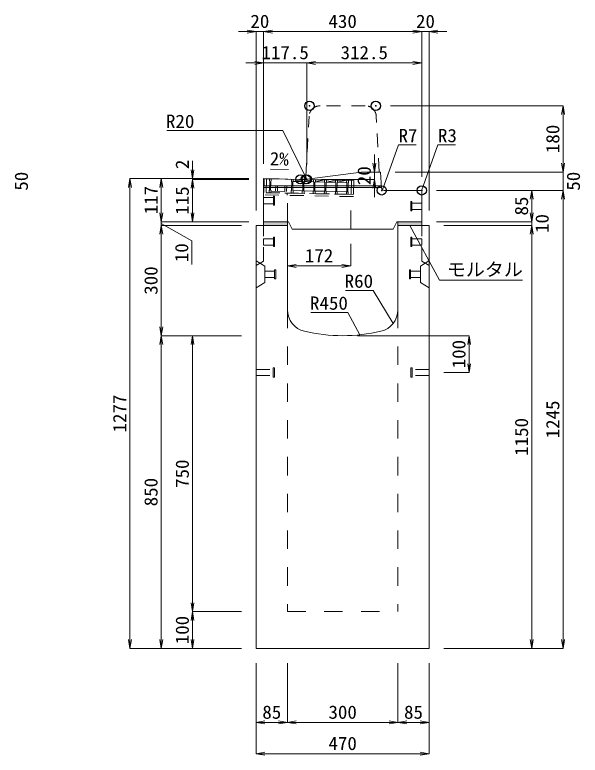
# Model space of a CAD drawing. Units: millimetres at full size. Extents: x -1809 to 57027, y -20349 to 17321.
# Drawn here: x 9009 to 10545, y -6086 to -4074 of the extents above; entities that cross this region are included whole.
import ezdxf
from ezdxf.enums import TextEntityAlignment as Align

# ---------------------------------------------------------------- set-up
doc = ezdxf.new("R2010")
doc.units = ezdxf.units.MM
doc.header["$LTSCALE"] = 50
doc.header["$PDMODE"] = 32
doc.header["$PDSIZE"] = 25
doc.linetypes.add('USER1', pattern=[2, 1, -1])
doc.linetypes.add('USER2', pattern=[1.35, 0.75, -0.6])
for name, color, linetype, lineweight in [('インサート', 3, 'USER2', 9), ('グレーチング', 7, 'USER2', 9), ('モルタル', 7, 'Continuous', 9), ('受枠', 3, 'USER2', 9), ('寸法線', 7, 'Continuous', 13), ('引出線', 4, 'Continuous', 13), ('本体', 2, 'Continuous', 13), ('目地', 132, 'Continuous', 9)]:
    doc.layers.add(name, color=color, linetype=linetype, lineweight=lineweight)
doc.layers.add('作業エリア', color=11, linetype='Continuous')
doc.styles.add('ＭＳ 明朝', font='')
doc.styles.get('ＭＳ 明朝').set_extended_font_data('MS Mincho')

# ---------------------------------------------------------------- blocks, each defined once
blk = doc.blocks.new('open_arrow')
at = {"color": 0, "linetype": 'Continuous', "lineweight": -2}
blk.add_lwpolyline([(7.5, 1.25), (0, 0), (7.5, -1.25)], dxfattribs=at)

msp = doc.modelspace()

# ---------------------------------------------------------------- hatches: boundary and pattern name
at = {"layer": 'モルタル'}
for points in [[(9750, -4646.05), (9750, -4636.05), (9685, -4636.05), (9685, -4646.05)], [(10115, -4646.05), (10115, -4636.05), (10050, -4636.05), (10050, -4646.05)]]:
    msp.add_hatch(color=256, dxfattribs=at).paths.add_polyline_path(points)

# ---------------------------------------------------------------- linework, layer by layer
at = {"layer": 'インサート'}
for p, q in [((9715, -4566.55), (9712, -4566.55)), ((9712, -4566.55), (9712, -4591.55)), ((9715, -4591.55), (9715, -4566.55)), ((9685, -4570.55), (9712, -4570.55)), ((9685, -4570.55), (9685, -4587.55)), ((9685, -4587.55), (9712, -4587.55)), ((10085, -4581.55), (10088, -4581.55)), ((10085, -4606.55), (10085, -4581.55)), ((10088, -4581.55), (10088, -4606.55)), ((10115, -4585.55), (10088, -4585.55)), ((10115, -4585.55), (10115, -4602.55)), ((9712, -4591.55), (9715, -4591.55)), ((10088, -4606.55), (10085, -4606.55)), ((10115, -4602.55), (10088, -4602.55)), ((9685, -4682.55), (9712, -4682.55)), ((9685, -4682.55), (9685, -4699.55)), ((9715, -4678.55), (9712, -4678.55)), ((9712, -4678.55), (9712, -4703.55)), ((9715, -4703.55), (9715, -4678.55)), ((10085, -4678.55), (10088, -4678.55)), ((10085, -4703.55), (10085, -4678.55)), ((10088, -4678.55), (10088, -4703.55)), ((10115, -4682.55), (10088, -4682.55)), ((10115, -4682.55), (10115, -4699.55)), ((9685, -4699.55), (9712, -4699.55)), ((9712, -4703.55), (9715, -4703.55)), ((10088, -4703.55), (10085, -4703.55)), ((10115, -4699.55), (10088, -4699.55)), ((9718.2, -4766.55), (9715.2, -4766.55)), ((9715.2, -4766.55), (9715.2, -4791.55)), ((9718.2, -4791.55), (9718.2, -4766.55)), ((10081.8, -4766.55), (10084.8, -4766.55)), ((10081.8, -4791.55), (10081.8, -4766.55)), ((10084.8, -4766.55), (10084.8, -4791.55)), ((9688.2, -4770.55), (9715.2, -4770.55)), ((9688.2, -4770.55), (9688.2, -4787.55)), ((9688.2, -4787.55), (9715.2, -4787.55)), ((10111.8, -4770.55), (10084.8, -4770.55)), ((10111.8, -4787.55), (10084.8, -4787.55)), ((10111.8, -4770.55), (10111.8, -4787.55)), ((9715.2, -4791.55), (9718.2, -4791.55)), ((10084.8, -4791.55), (10081.8, -4791.55)), ((9665, -5037.55), (9711, -5037.55)), ((9665, -5054.55), (9665, -5037.55)), ((9711, -5058.55), (9711, -5033.55)), ((9711, -5033.55), (9715, -5033.55)), ((9715, -5058.55), (9715, -5033.55)), ((10085, -5033.55), (10089, -5033.55)), ((10085, -5033.55), (10085, -5058.55)), ((10089, -5033.55), (10089, -5058.55)), ((10135, -5037.55), (10089, -5037.55)), ((10135, -5037.55), (10135, -5054.55)), ((9665, -5054.55), (9711, -5054.55)), ((9715, -5058.55), (9711, -5058.55)), ((10089, -5058.55), (10085, -5058.55)), ((10135, -5054.55), (10089, -5054.55))]:
    msp.add_line(p, q, dxfattribs=at)
at = {"layer": 'グレーチング'}
for p, q in [((9701, -4519.37), (9700.88, -4525.37)), ((9700.88, -4525.37), (9701.86, -4526.39)), ((9915.95, -4523.67), (9701, -4519.37)), ((9701.86, -4526.39), (9701.38, -4550.39)), ((9704.86, -4526.45), (9704.38, -4550.45)), ((9705.88, -4525.47), (9704.86, -4526.45)), ((9706, -4519.47), (9705.88, -4525.47)), ((9760.98, -4520.57), (9760.86, -4526.57)), ((9760.86, -4526.57), (9761.84, -4527.59)), ((9761.84, -4527.59), (9761.36, -4551.59)), ((9764.84, -4527.65), (9764.36, -4551.65)), ((9765.86, -4526.67), (9764.84, -4527.65)), ((9765.98, -4520.67), (9765.86, -4526.67)), ((9765.86, -4526.67), (9790.98, -4521.17)), ((9765.86, -4526.67), (9790.86, -4527.17)), ((9790.98, -4521.17), (9790.86, -4527.17)), ((9790.86, -4527.17), (9791.84, -4528.19)), ((9795.86, -4527.27), (9794.84, -4528.25)), ((9795.98, -4521.27), (9795.86, -4527.27)), ((9795.86, -4527.27), (9820.97, -4521.77)), ((9795.86, -4527.27), (9820.85, -4527.77)), ((9820.97, -4521.77), (9820.85, -4527.77)), ((9820.85, -4527.77), (9821.83, -4528.79)), ((9825.85, -4527.87), (9824.83, -4528.85)), ((9825.97, -4521.87), (9825.85, -4527.87)), ((9825.85, -4527.87), (9850.97, -4522.37)), ((9825.85, -4527.87), (9850.85, -4528.37)), ((9850.97, -4522.37), (9850.85, -4528.37)), ((9855.97, -4522.47), (9855.85, -4528.47)), ((9855.85, -4528.47), (9880.96, -4522.97)), ((9880.96, -4522.97), (9880.84, -4528.97)), ((9885.96, -4523.07), (9885.84, -4529.07)), ((9885.84, -4529.07), (9910.95, -4523.57)), ((9910.95, -4523.57), (9910.83, -4529.57)), ((9915.95, -4523.67), (9915.83, -4529.67)), ((9718.12, -4538.22), (9717.82, -4553.22)), ((9718.12, -4538.22), (9748.12, -4538.82)), ((9723.12, -4538.32), (9722.82, -4553.32)), ((9743.12, -4538.72), (9742.82, -4553.72)), ((9748.12, -4538.82), (9747.82, -4553.82)), ((9791.84, -4528.19), (9791.36, -4552.19)), ((9794.84, -4528.25), (9794.36, -4552.25)), ((9821.83, -4528.79), (9821.35, -4552.79)), ((9824.83, -4528.85), (9824.35, -4552.85)), ((9850.85, -4528.37), (9851.83, -4529.39)), ((9851.83, -4529.39), (9851.35, -4553.39)), ((9854.83, -4529.45), (9854.35, -4553.45)), ((9855.85, -4528.47), (9854.83, -4529.45)), ((9855.85, -4528.47), (9880.84, -4528.97)), ((9880.84, -4528.97), (9881.82, -4529.99)), ((9881.82, -4529.99), (9881.34, -4553.99)), ((9884.82, -4530.05), (9884.34, -4554.05)), ((9885.84, -4529.07), (9884.82, -4530.05)), ((9885.84, -4529.07), (9910.83, -4529.57)), ((9910.83, -4529.57), (9911.81, -4530.59)), ((9911.81, -4530.59), (9911.33, -4554.59)), ((9914.81, -4530.65), (9914.33, -4554.65)), ((9915.83, -4529.67), (9914.81, -4530.65)), ((9700.24, -4557.37), (9700.36, -4551.37)), ((9915.19, -4561.67), (9700.24, -4557.37)), ((9700.36, -4551.37), (9701.38, -4550.39)), ((9705.36, -4551.47), (9704.38, -4550.45)), ((9705.24, -4557.47), (9705.36, -4551.47)), ((9705.33, -4552.97), (9760.31, -4554.07)), ((9760.22, -4558.57), (9760.34, -4552.57)), ((9760.34, -4552.57), (9761.36, -4551.59)), ((9764.36, -4551.65), (9791.36, -4552.19)), ((9765.34, -4552.67), (9764.36, -4551.65)), ((9765.22, -4558.67), (9765.34, -4552.67)), ((9790.22, -4559.17), (9790.34, -4553.17)), ((9790.34, -4553.17), (9791.36, -4552.19)), ((9795.34, -4553.27), (9794.36, -4552.25)), ((9794.36, -4552.25), (9821.35, -4552.79)), ((9795.22, -4559.27), (9795.34, -4553.27)), ((9820.21, -4559.77), (9820.33, -4553.77)), ((9820.33, -4553.77), (9821.35, -4552.79)), ((9825.33, -4553.87), (9824.35, -4552.85)), ((9824.35, -4552.85), (9851.35, -4553.39)), ((9825.21, -4559.87), (9825.33, -4553.87)), ((9850.21, -4560.37), (9850.33, -4554.37)), ((9850.33, -4554.37), (9851.35, -4553.39)), ((9855.33, -4554.47), (9854.35, -4553.45)), ((9854.35, -4553.45), (9881.34, -4553.99)), ((9855.21, -4560.47), (9855.33, -4554.47)), ((9880.2, -4560.97), (9880.32, -4554.97)), ((9880.32, -4554.97), (9881.34, -4553.99)), ((9885.32, -4555.07), (9884.34, -4554.05)), ((9884.34, -4554.05), (9911.33, -4554.59)), ((9885.2, -4561.07), (9885.32, -4555.07)), ((9910.19, -4561.57), (9910.31, -4555.57)), ((9910.31, -4555.57), (9911.33, -4554.59)), ((9915.31, -4555.67), (9914.33, -4554.65)), ((9915.19, -4561.67), (9915.31, -4555.67))]:
    msp.add_line(p, q, dxfattribs=at)
at = {"layer": 'モルタル'}
for points in [[(9685, -4636.05), (9750, -4636.05), (9750, -4646.05), (9685, -4646.05)], [(10050, -4636.05), (10115, -4636.05), (10115, -4646.05), (10050, -4646.05)]]:
    msp.add_lwpolyline(points, close=True, dxfattribs=at)
at = {"layer": '作業エリア'}
for p in [(9810, -4321.05), (9990, -4321.05), (9785, -4521.05), (9800, -4521.05), (9802.5, -4521.05), (10006.25, -4551.05), (10115, -4551.05)]:
    msp.add_point(p, dxfattribs=at)
at = {"layer": '受枠'}
for p, q in [((9687, -4519.09), (9686.12, -4563.08)), ((9929.95, -4523.95), (9687, -4519.09)), ((9693, -4519.21), (9692.24, -4557.21)), ((9923.95, -4523.83), (9923.19, -4561.83)), ((9929.95, -4523.95), (9929.07, -4567.94)), ((9929.07, -4567.94), (9686.12, -4563.08)), ((9692.24, -4557.21), (9929.19, -4561.95)), ((9749.23, -4558.35), (9749.11, -4564.34))]:
    msp.add_line(p, q, dxfattribs=at)
at = {"layer": '寸法線'}
for p, q in [((9733, -4119.38), (9617, -4119.38)), ((9665, -4606.03), (9665, -4119.38)), ((9685, -4119.38), (10115, -4119.38)), ((9685, -4479.03), (9685, -4119.38)), ((9685, -4479.03), (9685, -4119.38)), ((10067, -4119.38), (10183, -4119.38)), ((10115, -4511.03), (10115, -4119.38)), ((10115, -4511.03), (10115, -4119.38)), ((10135, -4606.03), (10135, -4119.38)), ((9850.5, -4204.38), (9637, -4204.38)), ((9685, -4479.03), (9685, -4204.38)), ((10115, -4204.38), (9802.5, -4204.38)), ((9802.5, -4481.03), (9802.5, -4204.38)), ((9802.5, -4481.03), (9802.5, -4204.38)), ((10115, -4514.03), (10115, -4204.38)), ((10030.02, -4321.05), (10498.78, -4321.05)), ((10498.78, -4501.05), (10498.78, -4321.05)), ((9986.36, -4569.05), (9986.36, -4453.05)), ((10498.78, -4453.05), (10498.78, -4599.05)), ((9492.06, -4471.05), (9492.06, -4569.05)), ((9986.36, -4501.05), (9990.52, -4501.05)), ((10042.52, -4501.05), (10498.78, -4501.05)), ((10042.52, -4501.05), (10498.78, -4501.05)), ((9322.06, -5796.05), (9322.06, -4519.05)), ((9644.98, -4519.05), (9322.06, -4519.05)), ((9407.06, -4519.05), (9407.06, -4636.05)), ((9644.98, -4519.05), (9407.06, -4519.05)), ((9644.98, -4519.05), (9492.06, -4519.05)), ((9644.98, -4521.05), (9492.06, -4521.05)), ((9492.06, -4521.05), (9492.06, -4636.05)), ((9644.98, -4521.05), (9492.06, -4521.05)), ((9842.52, -4521.05), (9986.36, -4521.05)), ((10155.02, -4551.05), (10498.78, -4551.05)), ((10155.02, -4551.05), (10413.78, -4551.05)), ((10155.02, -4551.05), (10498.78, -4551.05)), ((10413.78, -4551.05), (10413.78, -4636.05)), ((10498.78, -4551.05), (10498.78, -5796.05)), ((9407.06, -4588.05), (9407.06, -4694.05)), ((10413.78, -4588.05), (10413.78, -4694.05)), ((9644.98, -4636.05), (9407.06, -4636.05)), ((9644.98, -4636.05), (9407.06, -4636.05)), ((9407.06, -4641.05), (9490.47, -4688.34)), ((9624.98, -4646.05), (9407.06, -4646.05)), ((9407.06, -4646.05), (9407.06, -4946.05)), ((9624.98, -4646.05), (9407.06, -4646.05)), ((9644.98, -4636.05), (9492.06, -4636.05)), ((10155.02, -4636.05), (10413.78, -4636.05)), ((10155.02, -4636.05), (10413.78, -4636.05)), ((10175.02, -4646.05), (10413.78, -4646.05)), ((10175.02, -4646.05), (10413.78, -4646.05)), ((10413.78, -4646.05), (10413.78, -5796.05)), ((9490.47, -4688.34), (9490.47, -4752.41)), ((9922, -4696.07), (9922, -4756.28)), ((9750, -4756.28), (9922, -4756.28)), ((9624.98, -4946.05), (9407.06, -4946.05)), ((9407.06, -5796.05), (9407.06, -4946.05)), ((9624.98, -4946.05), (9407.06, -4946.05)), ((9492.06, -4946.05), (9492.06, -5696.05)), ((9624.98, -4946.05), (9492.06, -4946.05)), ((9940.02, -4946.05), (10243.78, -4946.05)), ((10243.78, -4946.05), (10243.78, -5046.05)), ((10175.02, -5046.05), (10243.78, -5046.05)), ((9624.98, -5696.05), (9492.06, -5696.05)), ((9492.06, -5696.05), (9492.06, -5796.05)), ((9624.98, -5696.05), (9492.06, -5696.05)), ((9624.98, -5796.05), (9322.06, -5796.05)), ((9624.98, -5796.05), (9407.06, -5796.05)), ((9624.98, -5796.05), (9492.06, -5796.05)), ((10175.02, -5796.05), (10413.78, -5796.05)), ((10175.02, -5796.05), (10498.78, -5796.05)), ((9665, -5836.07), (9665, -5997.21)), ((9665, -5836.07), (9665, -6082.21)), ((9750, -5836.07), (9750, -5997.21)), ((9750, -5836.07), (9750, -5997.21)), ((10050, -5836.07), (10050, -5997.21)), ((10050, -5836.07), (10050, -5997.21)), ((10135, -5836.07), (10135, -5997.21)), ((10135, -5836.07), (10135, -6082.21)), ((9665, -5997.21), (9750, -5997.21)), ((9750, -5997.21), (10050, -5997.21)), ((10050, -5997.21), (10135, -5997.21)), ((9665, -6082.21), (10135, -6082.21))]:
    msp.add_line(p, q, dxfattribs=at)
at = {"layer": '引出線'}
for points in [[(9802.5, -4521.01), (9737.16, -4388.31), (9557.16, -4388.31), (9422.49, -4388.31)], [(10007.98, -4549.19), (10051.78, -4427.12), (10099.71, -4427.12)], [(10114.12, -4551.93), (10158.9, -4427.12), (10206.63, -4427.12)], [(9752.93, -4494.47), (9704.19, -4493.5), (9752.93, -4494.47)], [(10082.5, -4646.05), (10163.13, -4795.08), (10389.05, -4795.08)], [(10037.07, -4912.74), (9982.66, -4822.84), (9907.98, -4822.84)], [(9946.44, -4943.65), (9914.22, -4882.51), (9813.21, -4882.51)]]:
    msp.add_lwpolyline(points, dxfattribs=at)
at = {"layer": '本体', "linetype": 'USER2'}
for p, q in [((9961.46, -4321.05), (9838.54, -4321.05)), ((9800.33, -4514.4), (9808.57, -4349.56)), ((9999, -4501.05), (9991.43, -4349.56))]:
    msp.add_line(p, q, dxfattribs=at)
at = {"layer": '本体'}
for p, q in [((9950.5, -4501.05), (9803.83, -4520.87)), ((10002.5, -4501.05), (9950.5, -4501.05)), ((10005.76, -4544.58), (10002.5, -4501.05)), ((9685, -4636.05), (9685, -4519.05)), ((9685, -4519.05), (9785, -4521.05)), ((9785, -4521.05), (9801.15, -4521.05)), ((10112, -4551.05), (10012.74, -4551.05)), ((10115, -4636.05), (10115, -4554.05)), ((9665, -4646.05), (9665, -5796.05)), ((9665, -4646.05), (9750, -4646.05)), ((9753, -4636.05), (9685, -4636.05)), ((9750, -4646.05), (9750, -4875.53)), ((9753, -4636.05), (9763, -4656.05)), ((10047, -4636.05), (10037, -4656.05)), ((10115, -4636.05), (10047, -4636.05)), ((10050, -4646.05), (10050, -4875.53)), ((10050, -4646.05), (10135, -4646.05)), ((10135, -4646.05), (10135, -5796.05)), ((10037, -4656.05), (9763, -4656.05)), ((9665, -5796.05), (10135, -5796.05))]:
    msp.add_line(p, q, dxfattribs=at)
at = {"layer": '本体', "linetype": 'USER1'}
for p, q in [((9750, -4636.05), (9750, -4558.36)), ((9922, -4656.05), (9922, -4561.8))]:
    msp.add_line(p, q, dxfattribs=at)
at = {"layer": '本体', "linetype": 'USER2', "lineweight": 9}
for p, q in [((9685, -4743.05), (9685, -4646.05)), ((10115, -4743.05), (10115, -4646.05)), ((9665, -4755.55), (9685, -4743.05)), ((10135, -4755.55), (10115, -4743.05))]:
    msp.add_line(p, q, dxfattribs=at)
at = {"layer": '本体', "lineweight": 9}
for p, q in [((9665, -4742.05), (9688.2, -4756.55)), ((10134.58, -4742.31), (10111.8, -4756.55)), ((9688.2, -4756.55), (9688.2, -4801.55)), ((10111.8, -4756.55), (10111.8, -4801.55)), ((9688.2, -4801.55), (9665, -4816.05)), ((10111.8, -4801.55), (10135, -4816.05))]:
    msp.add_line(p, q, dxfattribs=at)
at = {"layer": '本体', "linetype": 'USER1', "lineweight": 15}
for p, q in [((9750, -4875.53), (9750, -5696.05)), ((10050, -4875.53), (10050, -5696.05)), ((9750, -5696.05), (10050, -5696.05))]:
    msp.add_line(p, q, dxfattribs=at)
at = {"layer": '本体', "linetype": 'USER2'}
for centre, radius, start, end in [((9838.54, -4351.05), 30, 90, 177.13759), ((9961.46, -4351.05), 30, 2.86241, 90), ((9793.34, -4514.05), 7, 270, 357.13759)]:
    msp.add_arc(centre, radius, start, end, dxfattribs=at)
at = {"layer": '本体'}
for centre, radius, start, end in [((9801.15, -4501.05), 20, 270, 277.69605), ((10012.74, -4544.05), 7, 184.28915, 270), ((10112, -4554.05), 3, 0, 90), ((9810, -4875.53), 60, 180, 256.65764), ((9990, -4875.53), 60, 283.34236, 0), ((9900, -4496.05), 450, 256.65764, 283.34236)]:
    msp.add_arc(centre, radius, start, end, dxfattribs=at)
at = {"layer": '目地'}
for p, q in [((9685, -4539.05), (10005.35, -4539.05)), ((9685, -4543.05), (10005.65, -4543.05))]:
    msp.add_line(p, q, dxfattribs=at)

# ---------------------------------------------------------------- block references
at = {"layer": '寸法線', "xscale": 3.2, "yscale": 3.2}
for p, rotation in [((9665, -4119.38), 180), ((10115, -4119.38), 180), ((10115, -4119.38), 180), ((9685, -4204.38), 180), ((10115, -4204.38), 180), ((10498.78, -4321.05), 270), ((9986.36, -4501.05), 90), ((10498.78, -4501.05), 90), ((10498.78, -4501.05), 90), ((9492.06, -4519.05), 90), ((9322.06, -4519.05), 270), ((9407.06, -4519.05), 270), ((9492.06, -4521.05), 270), ((9492.06, -4521.05), 270), ((9986.36, -4521.05), 270), ((10413.78, -4551.05), 270), ((10498.78, -4551.05), 270), ((10498.78, -4551.05), 270), ((9407.06, -4636.05), 90), ((9407.06, -4636.05), 90), ((9492.06, -4636.05), 90), ((10413.78, -4636.05), 90), ((10413.78, -4636.05), 90), ((9407.06, -4646.05), 270), ((9407.06, -4646.05), 270), ((10413.78, -4646.05), 270), ((10413.78, -4646.05), 270), ((9922, -4756.28), 180), ((9407.06, -4946.05), 90), ((9407.06, -4946.05), 270), ((9492.06, -4946.05), 270), ((10243.78, -4946.05), 270), ((10243.78, -5046.05), 90), ((9492.06, -5696.05), 90), ((9492.06, -5696.05), 270), ((9322.06, -5796.05), 90), ((9407.06, -5796.05), 90), ((9492.06, -5796.05), 90), ((10413.78, -5796.05), 90), ((10498.78, -5796.05), 90), ((9750, -5997.21), 180), ((10050, -5997.21), 180), ((10135, -5997.21), 180), ((10135, -6082.21), 180)]:
    msp.add_blockref('open_arrow', p, dxfattribs=dict(at, rotation=rotation))
for p in [(9685, -4119.38), (9685, -4119.38), (10135, -4119.38), (9802.5, -4204.38), (9802.5, -4204.38), (9750, -4756.28), (9665, -5997.21), (9750, -5997.21), (10050, -5997.21), (9665, -6082.21)]:
    msp.add_blockref('open_arrow', p, dxfattribs=at)
at = {"layer": '引出線', "xscale": 0.0533, "yscale": 0.0533}
for p, rotation in [((9752.93, -4494.47), 178.9), ((9802.5, -4521.01), 116.2), ((10007.98, -4549.19), 70.3), ((10114.12, -4551.93), 70.3), ((10082.5, -4646.05), 298.4), ((10037.07, -4912.74), 121.2), ((9946.44, -4943.65), 117.8)]:
    msp.add_blockref('open_arrow', p, dxfattribs=dict(at, rotation=rotation))

# ---------------------------------------------------------------- texts
at = {"layer": '寸法線', "style": 'ＭＳ 明朝', "width": 1.05}
for s, p in [('20', (9675, -4091.36)), ('430', (9900, -4091.36)), ('20', (10125, -4091.36)), ('117.5', (9743.75, -4176.36)), ('312.5', (9958.75, -4176.36)), ('172', (9836, -4728.26)), ('85', (9707.5, -5969.19)), ('300', (9900, -5969.19)), ('85', (10092.5, -5969.19)), ('470', (9900, -6054.19))]:
    msp.add_text(s, height=36.03, dxfattribs=at).set_placement(p, align=Align.MIDDLE_CENTER)
for s, p in [('180', (10470.76, -4411.05)), ('2', (9464.06, -4480.2)), ('50', (9026.8, -4526.05)), ('20', (9958.34, -4511.05)), ('50', (10526.8, -4526.05)), ('117', (9379.04, -4577.55)), ('115', (9464.04, -4578.55)), ('85', (10385.76, -4593.55)), ('10', (10441.8, -4641.05)), ('10', (9462.45, -4720.38)), ('300', (9379.04, -4796.05)), ('100', (10215.76, -4996.05)), ('1277', (9294.04, -5157.55)), ('1245', (10470.76, -5173.55)), ('1150', (10385.76, -5221.05)), ('750', (9464.04, -5321.05)), ('850', (9379.04, -5371.05)), ('100', (9464.04, -5746.05))]:
    msp.add_text(s, height=36.03, rotation=90, dxfattribs=at).set_placement(p, align=Align.MIDDLE_CENTER)
at = {"layer": '引出線', "style": 'ＭＳ 明朝', "width": 1.05}
for s, p in [('R20', (9497.16, -4345.11)), ('R60', (9982.66, -4779.64)), ('R450', (9914.22, -4839.31))]:
    msp.add_text(s, height=36.03, dxfattribs=at).set_placement(p, align=Align.TOP_RIGHT)
for s, p in [('R7', (10051.78, -4383.92)), ('R3', (10158.9, -4383.92)), ('モルタル', (10183.13, -4747.97))]:
    msp.add_text(s, height=36.03, dxfattribs=at).set_placement(p, align=Align.TOP_LEFT)
msp.add_text('2%', height=36.03, rotation=358.854, dxfattribs=at).set_placement((9753.87, -4447.58), align=Align.TOP_RIGHT)

doc.saveas('drawing.dxf')
